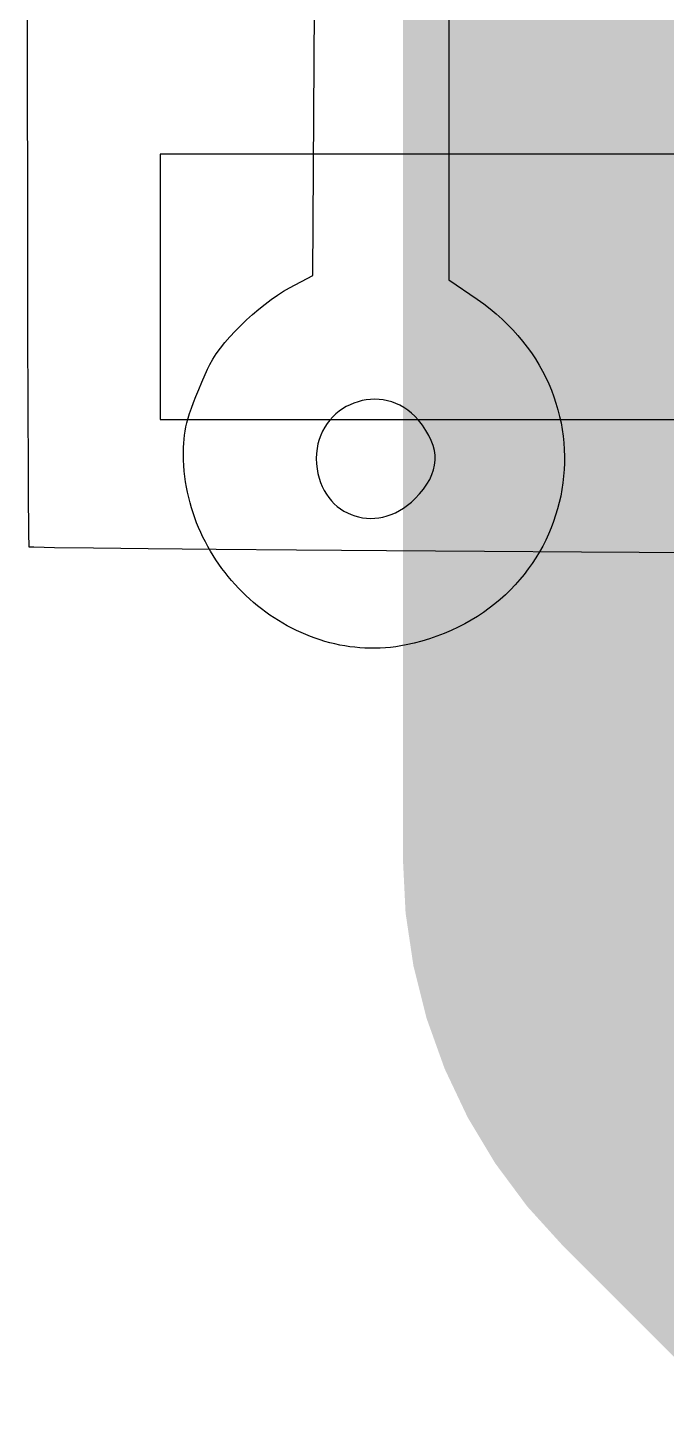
# Model space of a CAD drawing. Header units: inches. Extents: x -14 to 338, y 0 to 125.
# Drawn here: x 18.302 to 20.05, y 44.987 to 48.767 of the extents above; entities that cross this region are included whole.
import ezdxf

# ---------------------------------------------------------------- set-up
doc = ezdxf.new("R2010")
doc.units = ezdxf.units.IN
for name, color, linetype in [('Bottom Layer', 5, 'Continuous'), ('Bottom Overlay', 54, 'Continuous'), ('Top Overlay', 2, 'Continuous')]:
    doc.layers.add(name, color=color, linetype=linetype)

# ---------------------------------------------------------------- blocks, each defined once
blk = doc.blocks.new('IMPORTED_IMAGE_B_2')
at = {"layer": 'Bottom Overlay'}
for p, q in [((5.6767, -16.1863), (5.6766, -16.0359)), ((5.6767, -16.3326), (5.6767, -16.1863)), ((5.6769, -16.4739), (5.6767, -16.3326)), ((10.2536, -16.4407), (6.0399, -16.4407)), ((6.0399, -16.4407), (6.0399, -17.1674)), ((5.677, -16.6095), (5.6769, -16.4739)), ((5.6772, -16.7387), (5.677, -16.6095)), ((5.6774, -16.8607), (5.6772, -16.7387)), ((5.6777, -16.9747), (5.6774, -16.8607)), ((5.678, -17.08), (5.6777, -16.9747)), ((5.6783, -17.1758), (5.678, -17.08)), ((5.6787, -17.2613), (5.6783, -17.1758)), ((6.0399, -17.1674), (8.7223, -17.1674)), ((5.679, -17.3358), (5.6787, -17.2613)), ((5.6794, -17.3986), (5.679, -17.3358)), ((5.6798, -17.4488), (5.6794, -17.3986)), ((5.6803, -17.4858), (5.6798, -17.4488)), ((5.6807, -17.5087), (5.6803, -17.4858)), ((5.6812, -17.5168), (5.6807, -17.5087)), ((5.6939, -17.5174), (5.6812, -17.5168)), ((5.7506, -17.5184), (5.6939, -17.5174)), ((5.8573, -17.5198), (5.7506, -17.5184)), ((6.0066, -17.5214), (5.8573, -17.5198)), ((6.1933, -17.5231), (6.0066, -17.5214)), ((6.4124, -17.5249), (6.1933, -17.5231)), ((6.6588, -17.5268), (6.4124, -17.5249)), ((6.9273, -17.5287), (6.6588, -17.5268)), ((7.1933, -17.5304), (6.9273, -17.5287)), ((8.7009, -17.5397), (7.1933, -17.5304))]:
    blk.add_line(p, q, dxfattribs=at)
blk = doc.blocks.new('IMPORTED_IMAGE_B_3')
at = {"layer": 'Top Overlay'}
for p, q in [((6.8299, -15.4235), (6.8299, -16.7841)), ((6.4575, -16.7725), (6.4625, -16.0389)), ((6.3939, -16.8064), (6.4575, -16.7725)), ((6.8299, -16.7841), (6.9071, -16.8374)), ((6.3608, -16.8264), (6.3775, -16.8158)), ((6.3775, -16.8158), (6.3939, -16.8064)), ((6.3095, -16.8647), (6.3266, -16.851)), ((6.3266, -16.851), (6.3437, -16.8382)), ((6.3437, -16.8382), (6.3608, -16.8264)), ((6.9071, -16.8374), (6.9253, -16.8504)), ((6.9253, -16.8504), (6.9428, -16.8639)), ((6.2602, -16.9094), (6.2762, -16.8941)), ((6.2762, -16.8941), (6.2927, -16.8791)), ((6.2927, -16.8791), (6.3095, -16.8647)), ((6.9428, -16.8639), (6.9595, -16.8778)), ((6.9595, -16.8778), (6.9755, -16.892)), ((6.9755, -16.892), (6.9907, -16.9067)), ((6.2304, -16.9408), (6.2449, -16.9251)), ((6.2449, -16.9251), (6.2602, -16.9094)), ((6.9907, -16.9067), (7.0052, -16.9217)), ((7.0052, -16.9217), (7.019, -16.937)), ((6.1933, -16.9873), (6.2044, -16.9721)), ((6.2044, -16.9721), (6.2168, -16.9566)), ((6.2168, -16.9566), (6.2304, -16.9408)), ((7.019, -16.937), (7.032, -16.9526)), ((7.032, -16.9526), (7.0443, -16.9686)), ((7.0443, -16.9686), (7.0559, -16.9848)), ((6.1753, -17.0161), (6.1835, -17.002)), ((6.1835, -17.002), (6.1933, -16.9873)), ((7.0559, -16.9848), (7.0668, -17.0013)), ((7.0668, -17.0013), (7.077, -17.018)), ((6.1539, -17.0646), (6.1689, -17.0294)), ((6.1689, -17.0294), (6.1753, -17.0161)), ((7.077, -17.018), (7.0864, -17.035)), ((7.0864, -17.035), (7.0952, -17.0521)), ((6.1376, -17.104), (6.1452, -17.0853)), ((6.1452, -17.0853), (6.1539, -17.0646)), ((7.0952, -17.0521), (7.1032, -17.0695)), ((7.1032, -17.0695), (7.1106, -17.087)), ((6.1252, -17.1364), (6.131, -17.121)), ((6.131, -17.121), (6.1376, -17.104)), ((6.5702, -17.1222), (6.5595, -17.1267)), ((6.5812, -17.1185), (6.5702, -17.1222)), ((6.5702, -17.1222), (6.5702, -17.1222)), ((6.5925, -17.1155), (6.5812, -17.1185)), ((6.5812, -17.1185), (6.5812, -17.1185)), ((6.6039, -17.1134), (6.5925, -17.1155)), ((6.5925, -17.1155), (6.5925, -17.1155)), ((6.6154, -17.1122), (6.6039, -17.1134)), ((6.6039, -17.1134), (6.6039, -17.1134)), ((6.6271, -17.1117), (6.6154, -17.1122)), ((6.6154, -17.1122), (6.6154, -17.1122)), ((6.6388, -17.1122), (6.6271, -17.1117)), ((6.6271, -17.1117), (6.6271, -17.1117)), ((6.6504, -17.1135), (6.6388, -17.1122)), ((6.6388, -17.1122), (6.6388, -17.1122)), ((6.662, -17.1158), (6.6504, -17.1135)), ((6.6504, -17.1135), (6.6504, -17.1135)), ((6.6735, -17.1189), (6.662, -17.1158)), ((6.662, -17.1158), (6.662, -17.1158)), ((6.6849, -17.1231), (6.6735, -17.1189)), ((6.6735, -17.1189), (6.6735, -17.1189)), ((6.696, -17.1282), (6.6849, -17.1231)), ((6.6849, -17.1231), (6.6849, -17.1231)), ((7.1106, -17.087), (7.1172, -17.1047)), ((7.1172, -17.1047), (7.1232, -17.1226)), ((7.1232, -17.1226), (7.1285, -17.1405)), ((6.1162, -17.1637), (6.1203, -17.1506)), ((6.1203, -17.1506), (6.1252, -17.1364)), ((6.512, -17.1601), (6.504, -17.1688)), ((6.5205, -17.152), (6.512, -17.1601)), ((6.512, -17.1601), (6.512, -17.1601)), ((6.5296, -17.1446), (6.5205, -17.152)), ((6.5205, -17.152), (6.5205, -17.152)), ((6.5391, -17.1379), (6.5296, -17.1446)), ((6.5296, -17.1446), (6.5296, -17.1446)), ((6.5491, -17.1319), (6.5391, -17.1379)), ((6.5391, -17.1379), (6.5391, -17.1379)), ((6.5595, -17.1267), (6.5491, -17.1319)), ((6.5491, -17.1319), (6.5491, -17.1319)), ((6.5595, -17.1267), (6.5595, -17.1267)), ((6.7068, -17.1342), (6.696, -17.1282)), ((6.696, -17.1282), (6.696, -17.1282)), ((6.7173, -17.1413), (6.7068, -17.1342)), ((6.7068, -17.1342), (6.7068, -17.1342)), ((6.7275, -17.1494), (6.7173, -17.1413)), ((6.7173, -17.1413), (6.7173, -17.1413)), ((6.7372, -17.1585), (6.7275, -17.1494)), ((6.7275, -17.1494), (6.7275, -17.1494)), ((6.7465, -17.1687), (6.7372, -17.1585)), ((6.7372, -17.1585), (6.7372, -17.1585)), ((7.1285, -17.1405), (7.1331, -17.1586)), ((7.1331, -17.1586), (7.137, -17.1767)), ((6.1061, -17.2099), (6.1078, -17.1989)), ((6.1078, -17.1989), (6.11, -17.1876)), ((6.11, -17.1876), (6.1127, -17.176)), ((6.1127, -17.176), (6.1162, -17.1637)), ((6.4842, -17.1989), (6.4791, -17.2101)), ((6.4901, -17.1883), (6.4842, -17.1989)), ((6.4842, -17.1989), (6.4842, -17.1989)), ((6.4967, -17.1782), (6.4901, -17.1883)), ((6.4901, -17.1883), (6.4901, -17.1883)), ((6.504, -17.1688), (6.4967, -17.1782)), ((6.4967, -17.1782), (6.4967, -17.1782)), ((6.504, -17.1688), (6.504, -17.1688)), ((6.7577, -17.1829), (6.7465, -17.1687)), ((6.7465, -17.1687), (6.7465, -17.1687)), ((6.7673, -17.1969), (6.7577, -17.1829)), ((6.7577, -17.1829), (6.7577, -17.1829)), ((6.7754, -17.2108), (6.7673, -17.1969)), ((6.7673, -17.1969), (6.7673, -17.1969)), ((7.137, -17.1767), (7.1402, -17.1949)), ((7.1402, -17.1949), (7.1428, -17.2132)), ((6.1037, -17.2443), (6.1042, -17.2324)), ((6.1042, -17.2324), (6.1049, -17.221)), ((6.1049, -17.221), (6.1061, -17.2099)), ((6.4714, -17.2342), (6.469, -17.247)), ((6.4748, -17.2219), (6.4714, -17.2342)), ((6.4714, -17.2342), (6.4714, -17.2342)), ((6.4791, -17.2101), (6.4748, -17.2219)), ((6.4748, -17.2219), (6.4748, -17.2219)), ((6.4791, -17.2101), (6.4791, -17.2101)), ((6.7819, -17.2246), (6.7754, -17.2108)), ((6.7754, -17.2108), (6.7754, -17.2108)), ((6.7868, -17.2382), (6.7819, -17.2246)), ((6.7819, -17.2246), (6.7819, -17.2246)), ((7.1428, -17.2132), (7.1447, -17.2315)), ((7.1447, -17.2315), (7.1459, -17.2498)), ((6.1035, -17.2636), (6.1037, -17.2443)), ((6.1038, -17.2786), (6.1035, -17.2636)), ((6.4676, -17.2604), (6.4671, -17.2743)), ((6.4671, -17.2743), (6.4671, -17.2743)), ((6.4671, -17.2743), (6.4677, -17.2884)), ((6.469, -17.247), (6.4676, -17.2604)), ((6.4676, -17.2604), (6.4676, -17.2604)), ((6.469, -17.247), (6.469, -17.247)), ((6.7902, -17.2518), (6.7868, -17.2382)), ((6.7868, -17.2382), (6.7868, -17.2382)), ((6.792, -17.2652), (6.7902, -17.2518)), ((6.7902, -17.2518), (6.7902, -17.2518)), ((6.7922, -17.2786), (6.792, -17.2652)), ((6.792, -17.2652), (6.792, -17.2652)), ((7.1459, -17.2498), (7.1464, -17.2681)), ((7.1464, -17.2681), (7.1463, -17.2864)), ((6.1045, -17.2936), (6.1038, -17.2786)), ((6.1057, -17.3084), (6.1045, -17.2936)), ((6.1073, -17.3232), (6.1057, -17.3084)), ((6.4677, -17.2884), (6.4677, -17.2884)), ((6.4677, -17.2884), (6.4692, -17.302)), ((6.4692, -17.302), (6.4692, -17.302)), ((6.4692, -17.302), (6.4715, -17.3151)), ((6.7835, -17.3183), (6.788, -17.3052)), ((6.788, -17.3052), (6.7909, -17.2919)), ((6.788, -17.3052), (6.788, -17.3052)), ((6.7909, -17.2919), (6.7922, -17.2786)), ((6.7909, -17.2919), (6.7909, -17.2919)), ((6.7922, -17.2786), (6.7922, -17.2786)), ((7.1456, -17.3046), (7.1442, -17.3228)), ((7.1463, -17.2864), (7.1456, -17.3046)), ((6.1093, -17.3378), (6.1073, -17.3232)), ((6.1117, -17.3523), (6.1093, -17.3378)), ((6.4715, -17.3151), (6.4715, -17.3151)), ((6.4715, -17.3151), (6.4747, -17.3276)), ((6.4747, -17.3276), (6.4747, -17.3276)), ((6.4747, -17.3276), (6.4786, -17.3395)), ((6.4786, -17.3395), (6.4786, -17.3395)), ((6.4786, -17.3395), (6.4833, -17.3508)), ((6.4833, -17.3508), (6.4833, -17.3508)), ((6.4833, -17.3508), (6.4886, -17.3615)), ((6.7607, -17.3577), (6.7699, -17.3446)), ((6.7699, -17.3446), (6.7775, -17.3315)), ((6.7699, -17.3446), (6.7699, -17.3446)), ((6.7775, -17.3315), (6.7835, -17.3183)), ((6.7775, -17.3315), (6.7775, -17.3315)), ((6.7835, -17.3183), (6.7835, -17.3183)), ((7.1421, -17.3409), (7.1394, -17.3589)), ((7.1442, -17.3228), (7.1421, -17.3409)), ((6.1145, -17.3667), (6.1117, -17.3523)), ((6.1177, -17.381), (6.1145, -17.3667)), ((6.1213, -17.3951), (6.1177, -17.381)), ((6.4886, -17.3615), (6.4886, -17.3615)), ((6.4886, -17.3615), (6.4947, -17.3715)), ((6.4947, -17.3715), (6.4947, -17.3715)), ((6.4947, -17.3715), (6.5013, -17.381)), ((6.5013, -17.381), (6.5013, -17.381)), ((6.5013, -17.381), (6.5085, -17.3897)), ((6.7273, -17.3936), (6.7377, -17.3839)), ((6.7377, -17.3839), (6.75, -17.3708)), ((6.7377, -17.3839), (6.7377, -17.3839)), ((6.75, -17.3708), (6.7607, -17.3577)), ((6.75, -17.3708), (6.75, -17.3708)), ((6.7607, -17.3577), (6.7607, -17.3577)), ((7.1361, -17.3768), (7.1321, -17.3946)), ((7.1394, -17.3589), (7.1361, -17.3768)), ((6.1253, -17.4091), (6.1213, -17.3951)), ((6.1296, -17.4229), (6.1253, -17.4091)), ((6.1343, -17.4366), (6.1296, -17.4229)), ((6.5085, -17.3897), (6.5085, -17.3897)), ((6.5085, -17.3897), (6.5163, -17.3978)), ((6.5163, -17.3978), (6.5163, -17.3978)), ((6.5163, -17.3978), (6.5246, -17.4052)), ((6.5246, -17.4052), (6.5246, -17.4052)), ((6.5246, -17.4052), (6.5334, -17.4119)), ((6.5334, -17.4119), (6.5334, -17.4119)), ((6.5334, -17.4119), (6.5425, -17.4179)), ((6.5425, -17.4179), (6.5425, -17.4179)), ((6.5425, -17.4179), (6.5521, -17.4231)), ((6.5521, -17.4231), (6.5521, -17.4231)), ((6.5521, -17.4231), (6.5621, -17.4276)), ((6.6724, -17.4274), (6.6836, -17.4226)), ((6.6836, -17.4226), (6.6948, -17.4168)), ((6.6836, -17.4226), (6.6836, -17.4226)), ((6.6948, -17.4168), (6.7058, -17.4101)), ((6.6948, -17.4168), (6.6948, -17.4168)), ((6.7058, -17.4101), (6.7167, -17.4023)), ((6.7058, -17.4101), (6.7058, -17.4101)), ((6.7167, -17.4023), (6.7273, -17.3936)), ((6.7167, -17.4023), (6.7167, -17.4023)), ((6.7273, -17.3936), (6.7273, -17.3936)), ((7.1275, -17.4123), (7.1223, -17.4297)), ((7.1321, -17.3946), (7.1275, -17.4123)), ((6.1394, -17.4501), (6.1343, -17.4366)), ((6.1449, -17.4635), (6.1394, -17.4501)), ((6.1507, -17.4766), (6.1449, -17.4635)), ((6.5621, -17.4276), (6.5621, -17.4276)), ((6.5621, -17.4276), (6.5723, -17.4313)), ((6.5723, -17.4313), (6.5723, -17.4313)), ((6.5723, -17.4313), (6.5828, -17.4342)), ((6.5828, -17.4342), (6.5828, -17.4342)), ((6.5828, -17.4342), (6.5936, -17.4363)), ((6.5936, -17.4363), (6.5936, -17.4363)), ((6.5936, -17.4363), (6.6045, -17.4376)), ((6.6045, -17.4376), (6.6045, -17.4376)), ((6.6045, -17.4376), (6.6157, -17.4381)), ((6.6157, -17.4381), (6.6269, -17.4377)), ((6.6157, -17.4381), (6.6157, -17.4381)), ((6.6269, -17.4377), (6.6382, -17.4365)), ((6.6269, -17.4377), (6.6269, -17.4377)), ((6.6382, -17.4365), (6.6496, -17.4344)), ((6.6382, -17.4365), (6.6382, -17.4365)), ((6.6496, -17.4344), (6.661, -17.4314)), ((6.6496, -17.4344), (6.6496, -17.4344)), ((6.661, -17.4314), (6.6724, -17.4274)), ((6.661, -17.4314), (6.661, -17.4314)), ((6.6724, -17.4274), (6.6724, -17.4274)), ((7.1099, -17.4641), (7.1028, -17.481)), ((7.1164, -17.447), (7.1099, -17.4641)), ((7.1223, -17.4297), (7.1164, -17.447)), ((6.1568, -17.4896), (6.1507, -17.4766)), ((6.1633, -17.5025), (6.1568, -17.4896)), ((6.17, -17.5151), (6.1633, -17.5025)), ((7.0951, -17.4976), (7.0868, -17.514)), ((7.1028, -17.481), (7.0951, -17.4976)), ((6.1772, -17.5275), (6.17, -17.5151)), ((6.1846, -17.5397), (6.1772, -17.5275)), ((6.1923, -17.5518), (6.1846, -17.5397)), ((7.0778, -17.5301), (7.0683, -17.5459)), ((7.0868, -17.514), (7.0778, -17.5301)), ((6.2003, -17.5636), (6.1923, -17.5518)), ((6.2087, -17.5751), (6.2003, -17.5636)), ((6.2173, -17.5865), (6.2087, -17.5751)), ((7.0474, -17.5766), (7.0361, -17.5915)), ((7.0582, -17.5614), (7.0474, -17.5766)), ((7.0683, -17.5459), (7.0582, -17.5614)), ((6.2261, -17.5976), (6.2173, -17.5865)), ((6.2353, -17.6085), (6.2261, -17.5976)), ((6.2447, -17.6191), (6.2353, -17.6085)), ((7.0242, -17.6059), (7.0117, -17.6201)), ((7.0361, -17.5915), (7.0242, -17.6059)), ((6.2544, -17.6295), (6.2447, -17.6191)), ((6.2643, -17.6396), (6.2544, -17.6295)), ((6.2744, -17.6495), (6.2643, -17.6396)), ((6.2848, -17.6591), (6.2744, -17.6495)), ((6.9849, -17.6471), (6.9707, -17.6599)), ((6.9986, -17.6338), (6.9849, -17.6471)), ((7.0117, -17.6201), (6.9986, -17.6338)), ((6.2954, -17.6684), (6.2848, -17.6591)), ((6.3063, -17.6774), (6.2954, -17.6684)), ((6.3173, -17.6862), (6.3063, -17.6774)), ((6.3286, -17.6946), (6.3173, -17.6862)), ((6.9405, -17.6843), (6.9245, -17.6958)), ((6.9559, -17.6723), (6.9405, -17.6843)), ((6.9707, -17.6599), (6.9559, -17.6723)), ((6.3401, -17.7028), (6.3286, -17.6946)), ((6.3517, -17.7106), (6.3401, -17.7028)), ((6.3635, -17.7182), (6.3517, -17.7106)), ((6.3756, -17.7254), (6.3635, -17.7182)), ((6.3877, -17.7323), (6.3756, -17.7254)), ((6.8734, -17.7271), (6.8552, -17.7364)), ((6.891, -17.7172), (6.8734, -17.7271)), ((6.908, -17.7067), (6.891, -17.7172)), ((6.9245, -17.6958), (6.908, -17.7067)), ((6.4001, -17.7388), (6.3877, -17.7323)), ((6.4126, -17.7451), (6.4001, -17.7388)), ((6.4252, -17.7509), (6.4126, -17.7451)), ((6.438, -17.7565), (6.4252, -17.7509)), ((6.451, -17.7617), (6.438, -17.7565)), ((6.464, -17.7665), (6.451, -17.7617)), ((6.4772, -17.7709), (6.464, -17.7665)), ((6.7974, -17.7609), (6.7771, -17.7679)), ((6.8172, -17.7533), (6.7974, -17.7609)), ((6.8365, -17.7452), (6.8172, -17.7533)), ((6.8552, -17.7364), (6.8365, -17.7452)), ((6.4905, -17.775), (6.4772, -17.7709)), ((6.5039, -17.7787), (6.4905, -17.775)), ((6.5174, -17.782), (6.5039, -17.7787)), ((6.531, -17.785), (6.5174, -17.782)), ((6.5447, -17.7875), (6.531, -17.785)), ((6.5585, -17.7896), (6.5447, -17.7875)), ((6.5723, -17.7913), (6.5585, -17.7896)), ((6.5862, -17.7927), (6.5723, -17.7913)), ((6.6001, -17.7935), (6.5862, -17.7927)), ((6.6141, -17.794), (6.6001, -17.7935)), ((6.6282, -17.794), (6.6141, -17.794)), ((6.6423, -17.7936), (6.6282, -17.794)), ((6.6564, -17.7927), (6.6423, -17.7936)), ((6.6705, -17.7914), (6.6564, -17.7927)), ((6.6847, -17.7897), (6.6705, -17.7914)), ((6.6988, -17.7874), (6.6847, -17.7897)), ((6.713, -17.7847), (6.6988, -17.7874)), ((6.7349, -17.7798), (6.713, -17.7847)), ((6.7563, -17.7741), (6.7349, -17.7798)), ((6.7771, -17.7679), (6.7563, -17.7741))]:
    blk.add_line(p, q, dxfattribs=at)

msp = doc.modelspace()

# ---------------------------------------------------------------- linework, layer by layer
at = {"layer": 'Bottom Layer', "const_width": 3}
for points in [[(20.8291, 46.4891), (20.8291, 71.8713)], [(20.8291, 46.4891), (29.2961, 38.0221)]]:
    msp.add_lwpolyline(points, dxfattribs=at)
at = {"layer": 'Bottom Layer', "const_width": 1.5}
msp.add_lwpolyline([(20.0791, 46.4891, 1), (21.5791, 46.4891, 1)], format="xyb", close=True, dxfattribs=at)
msp.add_lwpolyline([(20.0791, 46.4891, 1), (21.5791, 46.4891, 1)], format="xyb", close=True, dxfattribs=at)

# ---------------------------------------------------------------- block references
for name in ['IMPORTED_IMAGE_B_2', 'IMPORTED_IMAGE_B_3']:
    msp.add_blockref(name, (12.6249, 64.8609))

doc.saveas('drawing.dxf')
